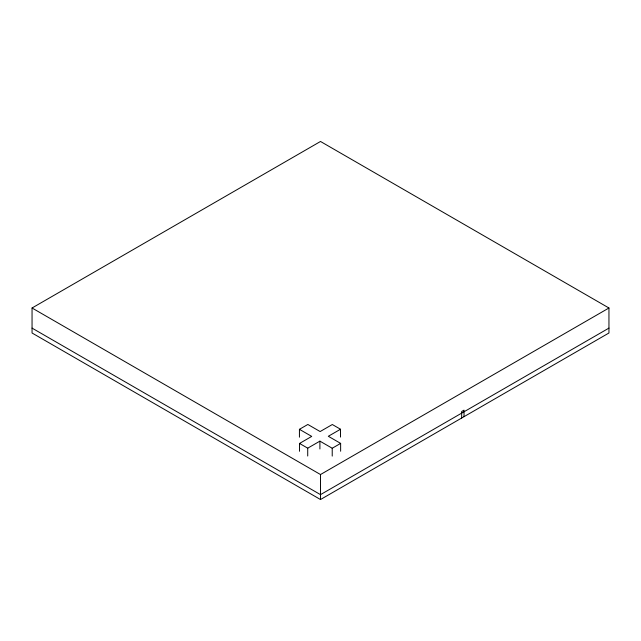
<?xml version="1.0" encoding="UTF-8"?>
<svg xmlns="http://www.w3.org/2000/svg" width="641" height="641" viewBox="0 0 641 641"><rect width="100%" height="100%" fill="white"/><g stroke="black" fill="none" stroke-linecap="round" stroke-linejoin="round"><path stroke-width="0.96" d="M32.05 308L320.5 141.469L608.95 308L608.95 333L320.5 499.531L32.05 333L32.05 308L320.5 474.54L608.95 308M299.435 437.17L299.435 429.318L307.848 424.462L320.131 431.553L332.318 424.518L340.507 429.246L340.507 437.09M299.531 451.296L299.531 443.444L311.718 436.409L299.435 429.318M299.531 443.444L307.72 448.171L319.907 441.136L332.222 448.243L340.635 443.388L340.635 451.24M340.507 429.246L328.32 436.281L340.635 443.388M608.95 328.104L320.5 494.644L32.05 328.104M464.02 416.674L464.02 410.152L461.664 411.514L461.664 418.028M332.222 448.243L332.222 456.096M320.5 474.54L320.5 499.531M319.907 441.136L319.907 448.988M307.72 448.171L307.72 456.023"/></g></svg>
